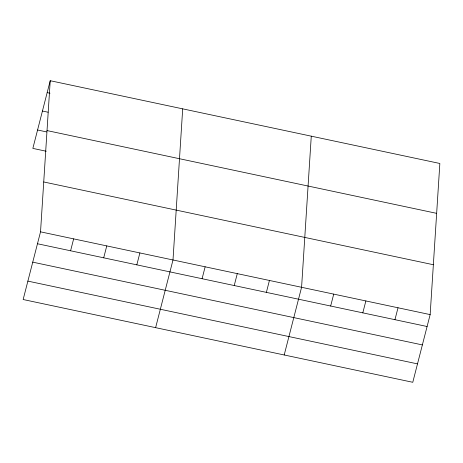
<?xml version="1.0" encoding="UTF-8"?>
<svg xmlns="http://www.w3.org/2000/svg" width="463" height="463" viewBox="0 0 463 463"><rect width="100%" height="100%" fill="white"/><g stroke="black" fill="none" stroke-linecap="round" stroke-linejoin="round"><path stroke-width="0.69" d="M40.53 231.836L50.224 80.712L439.85 163.48L430.156 314.603L412.776 382.288L23.15 299.52L40.53 231.836L430.156 314.603M182.694 108.851L173 259.974L155.62 327.659M311.275 136.168L301.581 287.291L284.201 354.976M50.224 80.712L32.844 148.397L46.236 151.239M70.59 250.784L73.646 238.873M103.706 257.816L106.768 245.905M136.822 264.853L139.884 252.943M202.088 278.714L205.144 266.804M234.232 285.544L237.287 273.633M266.375 292.373L269.431 280.462M330.663 306.031L333.725 294.115M362.807 312.861L365.868 300.944M394.951 319.684L398.012 307.773M47.168 92.623L49.987 93.225M42.44 111.027L48.077 112.225M47.023 130.583L436.65 213.35M37.572 129.993L46.734 131.938M43.73 181.965L433.356 264.732M37.468 243.746L427.094 326.513M32.746 262.151L422.372 344.918M27.878 281.116L417.504 363.883"/></g></svg>
